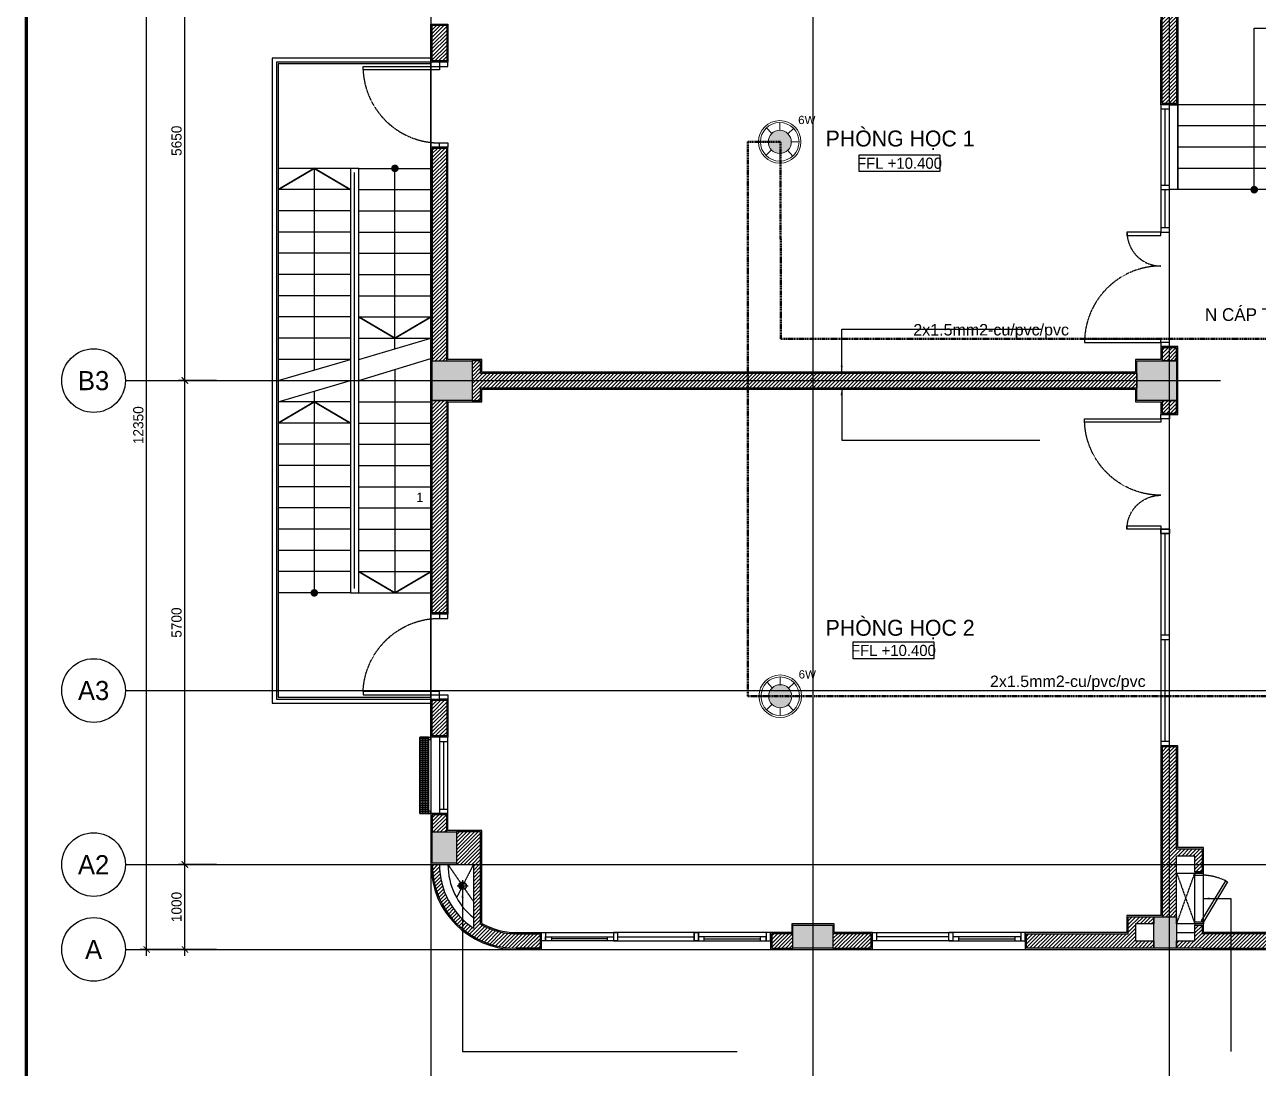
# Model space of a CAD drawing. Header units: inches. Extents: x 1721084 to 1854744, y 225101 to 488646.
# Drawn here: x 1810551 to 1825085, y 267726 to 280019 of the extents above; entities that cross this region are included whole.
import ezdxf
from ezdxf.enums import TextEntityAlignment as Align

# ---------------------------------------------------------------- set-up
doc = ezdxf.new("R2010")
doc.units = ezdxf.units.IN
doc.header["$MEASUREMENT"] = 0
doc.set_wipeout_variables(frame=1)
for name, pattern in [('DASHED', [19.05, 12.7, -6.35]), ('X-PL-T4$0$X-GRID-TYPICAL$0$CENTER2', [1.125, 0.75, -0.125, 0.125, -0.125]), ('X-PL-T4$0$X-PL-T4$0$DASHEDX2', [1.5, 1, -0.5]), ('X-PL-T4$0$X-PL-T4$0$HIDDEN2', [0.1875, 0.125, -0.0625])]:
    doc.linetypes.add(name, pattern=pattern)
for name, color, linetype in [('0-Khungten', 255, 'Continuous'), ('A-ANNO-DIM 100', 252, 'Continuous'), ('X-PL-T4$0$A-XREF', 250, 'Continuous'), ('X-PL-T4$0$X-GRID-TYPICAL$0$A-ANNO-DIM 75', 250, 'Continuous'), ('X-PL-T4$0$X-GRID-TYPICAL$0$A-GRID', 250, 'X-PL-T4$0$X-GRID-TYPICAL$0$CENTER2'), ('X-PL-T4$0$X-GRID-TYPICAL$0$A-GRID-SYMB', 250, 'Continuous'), ('X-PL-T4$0$X-PL-T4$0$A-ANNO-RNAM', 250, 'Continuous'), ('X-PL-T4$0$X-PL-T4$0$A-FLOR', 250, 'Continuous'), ('X-PL-T4$0$X-PL-T4$0$A-FLOR-ABOV', 250, 'X-PL-T4$0$X-PL-T4$0$HIDDEN2'), ('X-PL-T4$0$X-PL-T4$0$A-FLOR-DOOR', 250, 'Continuous'), ('X-PL-T4$0$X-PL-T4$0$A-FLOR-DRAN', 250, 'Continuous'), ('X-PL-T4$0$X-PL-T4$0$A-FLOR-HDRL', 250, 'Continuous'), ('X-PL-T4$0$X-PL-T4$0$A-FLOR-PATT', 250, 'Continuous'), ('X-PL-T4$0$X-PL-T4$0$A-FLOR-STRS', 250, 'Continuous'), ('X-PL-T4$0$X-PL-T4$0$A-FLOR-STRS-NOTE', 250, 'Continuous'), ('X-PL-T4$0$X-PL-T4$0$A-FLOR-WALL', 250, 'Continuous'), ('X-PL-T4$0$X-PL-T4$0$A-FLOR-WALL-FNSH', 250, 'Continuous'), ('X-PL-T4$0$X-PL-T4$0$A-FLOR-WALL-PART', 250, 'Continuous'), ('X-PL-T4$0$X-PL-T4$0$A-FLOR-WALL-PATT', 250, 'Continuous'), ('X-PL-T4$0$X-PL-T4$0$A-FLOR-WDW', 250, 'Continuous'), ('X-PL-T4$0$X-PL-T4$0$A-XREF', 250, 'Continuous'), ('X-PL-T4$0$X-PL-T4$0$I-ANNO-LEVL-PLAN', 250, 'Continuous'), ('X-PL-T4$0$XREF1$0$A-FLOR-COLS-CONC', 250, 'Continuous'), ('X-PL-T4$0$XREF1$0$A-FLOR-PATT', 250, 'Continuous')]:
    doc.layers.add(name, color=color, linetype=linetype)
doc.layers.add('Chi tiet TB1', color=6, linetype='Continuous', lineweight=13)
doc.layers.add('TTLL', color=252, linetype='DASHED', lineweight=50)
doc.layers.add('Vien TB', color=7, linetype='Continuous', lineweight=18, true_color=0x009e00)
doc.styles.add('HDUNGARC', font='vn_vni.shx')
doc.styles.get("Standard").update_dxf_attribs({"font": 'arial.ttf'})
doc.styles.add('VNCC-VnAvantH', font='vhavan.ttf')
doc.styles.add('X-PL-T4$0$HDUNGARC', font='vn_vni.shx')
doc.styles.add('X-PL-T4$0$X-GRID-TYPICAL$0$HDUNGARC', font='vn_vni.shx')
doc.styles.add('X-PL-T4$0$X-GRID-TYPICAL$0$SYMBTEXT', font='VAVON_.TTF')
doc.styles.add('X-PL-T4$0$X-PL-T4$0$HDUNGARC', font='vn_vni.shx')
doc.styles.add('X-PL-T4$0$X-PL-T4$0$SYMBTEXT', font='VAVON_.TTF')
doc.dimstyles.new('X-PL-T4$0$DIM-75', dxfattribs={"dimscale": 75, "dimtxt": 2, "dimasz": 1, "dimexe": 1, "dimexo": 1, "dimgap": 0.5, "dimtad": 1, "dimdec": 0, "dimzin": 0, "dimdsep": 46, "dimtxsty": 'X-PL-T4$0$HDUNGARC', "dimblk": 'X-PL-T4$0$_ArchTick', "dimcen": 2, "dimdle": 1, "dimclrd": 256, "dimclre": 9, "dimclrt": 3, "dimadec": 0, "dimazin": 0, "dimtfac": 1, "dimtdec": 0, "dimtix": 1, "dimtmove": 2, "dimatfit": 2, "dimfxl": 1, "dimtolj": 1, "dimtzin": 0, "dimarcsym": 2})
doc.dimstyles.new('X-PL-T4$0$X-GRID-TYPICAL$0$DIM-75', dxfattribs={"dimscale": 75, "dimtxt": 1.6, "dimasz": 1, "dimexe": 1, "dimexo": 1, "dimgap": 0.5, "dimtad": 1, "dimdec": 0, "dimzin": 0, "dimdsep": 46, "dimtxsty": 'X-PL-T4$0$X-GRID-TYPICAL$0$HDUNGARC', "dimblk": 'X-PL-T4$0$X-GRID-TYPICAL$0$_ArchTick', "dimcen": 2, "dimdle": 1, "dimclrd": 256, "dimclre": 9, "dimclrt": 3, "dimadec": 0, "dimazin": 0, "dimtfac": 1, "dimtdec": 0, "dimtix": 1, "dimtmove": 2, "dimatfit": 2, "dimfxl": 1, "dimtolj": 1, "dimtzin": 0, "dimarcsym": 2})

# ---------------------------------------------------------------- blocks, each defined once
blk = doc.blocks.new('X-PL-T4$0$X-PL-T4$0$NM 90')
h = blk.add_hatch()
h.set_pattern_fill('DASH', color=8, scale=400)
h.paths.add_polyline_path([(0, 45, 1), (0, 0)])
h.paths.add_polyline_path([(0, 45), (0, 0), (45, 0, 0.4142136)])
h.paths.add_polyline_path([(45, 0), (0, 0, -1), (0, -45, 0.4142136)])
h = blk.add_hatch()
h.set_pattern_fill('DASH', color=256, scale=400)
h.paths.add_polyline_path([(0, 45, 1), (0, 0)])
h.paths.add_polyline_path([(0, 45), (0, 0), (45, 0, 0.4142136)])
h.paths.add_polyline_path([(45, 0), (0, 0, -1), (0, -45, 0.4142136)])
h = blk.add_hatch()
h.set_pattern_fill('DASH', color=8, scale=400)
h.paths.add_polyline_path([(0, 45, 1), (0, 0)])
h.paths.add_polyline_path([(0, 45), (0, 0), (45, 0, 0.4142136)])
h.paths.add_polyline_path([(45, 0), (0, 0, -1), (0, -45, 0.4142136)])
h = blk.add_hatch(color=8)
h.dxf.hatch_style = 1
h.paths.add_polyline_path([(0, 45, 1), (0, 0)])
h.paths.add_polyline_path([(0, 45), (0, 0), (45, 0, 0.4142136)])
h.paths.add_polyline_path([(45, 0), (0, 0, -1), (0, -45, 0.4142136)])
at = {"color": 8}
for points in [[(65, 0), (-65, 0)], [(0, 65), (0, -65)]]:
    blk.add_lwpolyline(points, dxfattribs=at)
blk.add_circle((0, 0), 45)
for centre, start, end in [((0, 22.5), 90, 270), ((0, -22.5), 270, 90)]:
    blk.add_arc(centre, 22.5, start, end)
blk = doc.blocks.new('X-PL-T4$0$X-GRID-TYPICAL$0$SYMB-GRID')
blk.add_circle((0, 0), 5)
at = {"color": 2, "style": 'X-PL-T4$0$X-GRID-TYPICAL$0$SYMBTEXT', "flags": 4}
blk.add_attdef('NUM', text='', height=3, dxfattribs=at).set_placement((0, 0), align=Align.MIDDLE)
blk = doc.blocks.new('X-PL-T4$0$X-GRID-TYPICAL$0$_ArchTick')
at = {"color": 0, "linetype": 'ByBlock', "const_width": 0.15}
blk.add_lwpolyline([(-0.5, -0.48), (0.5, 0.52)], dxfattribs=at)
blk = doc.blocks.new('*D457')
at = {"layer": 'Defpoints', "color": 0, "transparency": 16777216}
for p in [(-2900, 0), (-2450, 0), (-2450, -1000)]:
    blk.add_point(p, dxfattribs=at)
at = {"layer": 'X-PL-T4$0$X-GRID-TYPICAL$0$A-ANNO-DIM 75', "color": 9, "lineweight": -2, "transparency": 16777216}
for p, q in [((-2525, 0), (-2975, 0)), ((-2525, -1000), (-2975, -1000))]:
    blk.add_line(p, q, dxfattribs=at)
at = {"layer": 'X-PL-T4$0$X-GRID-TYPICAL$0$A-ANNO-DIM 75', "lineweight": -2, "transparency": 16777216}
blk.add_line((-2900, -1075), (-2900, 75), dxfattribs=at)
at = {"layer": 'X-PL-T4$0$X-GRID-TYPICAL$0$A-ANNO-DIM 75', "lineweight": -2, "transparency": 16777216, "xscale": 75, "yscale": 75, "zscale": 75}
for p, rotation in [((-2900, 0), 90), ((-2900, -1000), 270)]:
    blk.add_blockref('X-PL-T4$0$X-GRID-TYPICAL$0$_ArchTick', p, dxfattribs=dict(at, rotation=rotation))
at = {"layer": 'X-PL-T4$0$X-GRID-TYPICAL$0$A-ANNO-DIM 75', "color": 3, "transparency": 16777216, "insert": (-2997.5, -500), "char_height": 120, "attachment_point": 5, "rotation": 90, "style": 'X-PL-T4$0$X-GRID-TYPICAL$0$HDUNGARC'}
blk.add_mtext('\\A1;1000', dxfattribs=at)
blk = doc.blocks.new('*D458')
at = {"layer": 'Defpoints', "color": 0, "transparency": 16777216}
for p in [(-2900, 5700), (-2450, 5700), (-2450, 0)]:
    blk.add_point(p, dxfattribs=at)
at = {"layer": 'X-PL-T4$0$X-GRID-TYPICAL$0$A-ANNO-DIM 75', "color": 9, "lineweight": -2, "transparency": 16777216}
for p, q in [((-2525, 5700), (-2975, 5700)), ((-2525, 0), (-2975, 0))]:
    blk.add_line(p, q, dxfattribs=at)
at = {"layer": 'X-PL-T4$0$X-GRID-TYPICAL$0$A-ANNO-DIM 75', "lineweight": -2, "transparency": 16777216}
blk.add_line((-2900, -75), (-2900, 5775), dxfattribs=at)
at = {"layer": 'X-PL-T4$0$X-GRID-TYPICAL$0$A-ANNO-DIM 75', "lineweight": -2, "transparency": 16777216, "xscale": 75, "yscale": 75, "zscale": 75}
for p, rotation in [((-2900, 5700), 90), ((-2900, 0), 270)]:
    blk.add_blockref('X-PL-T4$0$X-GRID-TYPICAL$0$_ArchTick', p, dxfattribs=dict(at, rotation=rotation))
at = {"layer": 'X-PL-T4$0$X-GRID-TYPICAL$0$A-ANNO-DIM 75', "color": 3, "transparency": 16777216, "insert": (-2997.5, 2850), "char_height": 120, "attachment_point": 5, "rotation": 90, "style": 'X-PL-T4$0$X-GRID-TYPICAL$0$HDUNGARC'}
blk.add_mtext('\\A1;5700', dxfattribs=at)
blk = doc.blocks.new('*D459')
at = {"layer": 'Defpoints', "color": 0, "transparency": 16777216}
for p in [(-2900, 11350), (-2450, 11350), (-2450, 5700)]:
    blk.add_point(p, dxfattribs=at)
at = {"layer": 'X-PL-T4$0$X-GRID-TYPICAL$0$A-ANNO-DIM 75', "color": 9, "lineweight": -2, "transparency": 16777216}
for p, q in [((-2525, 11350), (-2975, 11350)), ((-2525, 5700), (-2975, 5700))]:
    blk.add_line(p, q, dxfattribs=at)
at = {"layer": 'X-PL-T4$0$X-GRID-TYPICAL$0$A-ANNO-DIM 75', "lineweight": -2, "transparency": 16777216}
blk.add_line((-2900, 5625), (-2900, 11425), dxfattribs=at)
at = {"layer": 'X-PL-T4$0$X-GRID-TYPICAL$0$A-ANNO-DIM 75', "lineweight": -2, "transparency": 16777216, "xscale": 75, "yscale": 75, "zscale": 75}
for p, rotation in [((-2900, 11350), 90), ((-2900, 5700), 270)]:
    blk.add_blockref('X-PL-T4$0$X-GRID-TYPICAL$0$_ArchTick', p, dxfattribs=dict(at, rotation=rotation))
at = {"layer": 'X-PL-T4$0$X-GRID-TYPICAL$0$A-ANNO-DIM 75', "color": 3, "transparency": 16777216, "insert": (-2997.5, 8525), "char_height": 120, "attachment_point": 5, "rotation": 90, "style": 'X-PL-T4$0$X-GRID-TYPICAL$0$HDUNGARC'}
blk.add_mtext('\\A1;5650', dxfattribs=at)
blk = doc.blocks.new('*D461')
at = {"layer": 'Defpoints', "color": 0, "transparency": 16777216}
for p in [(-3350, 11350), (-2450, 11350), (-2450, -1000)]:
    blk.add_point(p, dxfattribs=at)
at = {"layer": 'X-PL-T4$0$X-GRID-TYPICAL$0$A-ANNO-DIM 75', "color": 9, "lineweight": -2, "transparency": 16777216}
for p, q in [((-2525, 11350), (-3425, 11350)), ((-2525, -1000), (-3425, -1000))]:
    blk.add_line(p, q, dxfattribs=at)
at = {"layer": 'X-PL-T4$0$X-GRID-TYPICAL$0$A-ANNO-DIM 75', "lineweight": -2, "transparency": 16777216}
blk.add_line((-3350, -1075), (-3350, 11425), dxfattribs=at)
at = {"layer": 'X-PL-T4$0$X-GRID-TYPICAL$0$A-ANNO-DIM 75', "lineweight": -2, "transparency": 16777216, "xscale": 75, "yscale": 75, "zscale": 75}
for p, rotation in [((-3350, 11350), 90), ((-3350, -1000), 270)]:
    blk.add_blockref('X-PL-T4$0$X-GRID-TYPICAL$0$_ArchTick', p, dxfattribs=dict(at, rotation=rotation))
at = {"layer": 'X-PL-T4$0$X-GRID-TYPICAL$0$A-ANNO-DIM 75', "color": 3, "transparency": 16777216, "insert": (-3447.5, 5175), "char_height": 120, "attachment_point": 5, "rotation": 90, "style": 'X-PL-T4$0$X-GRID-TYPICAL$0$HDUNGARC'}
blk.add_mtext('\\A1;12350', dxfattribs=at)
blk = doc.blocks.new('*U406')
blk.add_lwpolyline([(0, 0), (-40, 0), (-40, 900), (0, 900)], close=True)
at = {"color": 0}
for points in [[(-900, -100), (-950, -100), (-950, 0), (-900, 0)], [(0, -100), (50, -100), (50, 0), (0, 0)]]:
    blk.add_lwpolyline(points, close=True, dxfattribs=at)
at = {"color": 251, "linetype": 'X-PL-T4$0$X-PL-T4$0$DASHEDX2'}
blk.add_arc((2, -1), 902, 92.6448, 179.963, dxfattribs=at)
blk = doc.blocks.new('X-PL-T4$0$X-PL-T4$0$thang 21 bâc')
for points in [[(1850, -2800), (0, -2800), (0, 0), (6200, 0), (6200, -2800), (4350, -2800)], [(1850, -1800), (1850, 0), (2100, 0), (2100, -1800), (1850, -1800)], [(2100, -1800), (2100, 0), (2350, 0), (2350, -1800), (2100, -1800)], [(2350, -1800), (2350, 0), (2600, 0), (2600, -1800), (2350, -1800)], [(2600, -1800), (2600, 0), (2850, 0), (2850, -1800), (2600, -1800)], [(2850, -1800), (2850, 0), (3100, 0), (3100, -1800), (2850, -1800)], [(3100, -1800), (3100, 0), (3350, 0)], [(3100, -1800), (3350, 0)], [(3350, 0), (3600, 0), (3600, -1800), (3350, -1800)], [(3350, -1800), (3600, 0)], [(3600, -1800), (3600, 0), (3850, 0), (3850, -1800), (3600, -1800)], [(3850, -1800), (3850, 0), (4100, 0), (4100, -1800), (3850, -1800)], [(4100, -1800), (4100, 0), (4350, 0), (4350, -1800), (4100, -1800)], [(1850, -1800), (0, -1800)], [(1850, -2800), (1850, -1800), (4350, -1800), (4350, -2800)], [(3350, -1800), (3100, -1800)], [(6200, -1800), (4350, -1800)], [(1850, -2050), (0, -2050)], [(6200, -2050), (4350, -2050)], [(1850, -2300), (0, -2300)], [(6200, -2300), (4350, -2300)], [(1850, -2550), (0, -2550)], [(6200, -2550), (4350, -2550)], [(1850, -2800), (0, -2800)], [(6200, -2800), (4350, -2800)]]:
    blk.add_lwpolyline(points)
blk = doc.blocks.new('X-PL-T4$0$X-PL-T4$0$Class door 1400')
for points in [[(50, 1000), (50, 100), (90, 100), (90, 1000)], [(1310, 500), (1310, 100), (1350, 100), (1350, 500)], [(0, 100), (0, 0), (50, 0), (50, 100)], [(1350, 100), (1350, 0), (1400, 0), (1400, 100)]]:
    blk.add_lwpolyline(points, close=True)
at = {"color": 251, "linetype": 'X-PL-T4$0$X-PL-T4$0$DASHEDX2'}
for centre, radius, start, end in [((50, 100), 900, 0, 90), ((1350, 100), 400, 90, 180)]:
    blk.add_arc(centre, radius, start, end, dxfattribs=at)
blk = doc.blocks.new('*U413')
for points in [[(0, 0), (50, 0), (50, 100), (0, 100)], [(0, 0), (550, 0), (550, 100), (0, 100)], [(500, 0), (550, 0), (550, 100), (500, 100)]]:
    blk.add_lwpolyline(points, close=True)
at = {"color": 8}
blk.add_lwpolyline([(50, 50), (500, 50)], dxfattribs=at)
blk = doc.blocks.new('*U412')
for points in [[(0, 0), (50, 0), (50, 100), (0, 100)], [(0, 0), (1000, 0), (1000, 100), (0, 100)], [(950, 0), (1000, 0), (1000, 100), (950, 100)]]:
    blk.add_lwpolyline(points, close=True)
at = {"color": 8}
blk.add_lwpolyline([(50, 50), (950, 50)], dxfattribs=at)
blk = doc.blocks.new('X-PL-T4$0$XREF1')
at = {"layer": 'X-PL-T4$0$XREF1$0$A-FLOR-PATT'}
h = blk.add_hatch(dxfattribs=at)
h.set_pattern_fill('!BTCT', color=250, scale=20, pattern_type=2)
h.set_pattern_definition([(50, (0, 0), (143.45204, -12.55043), [15, -165]), (355, (0, 0), (-27.7503, 150.4384), [12, -132]), (100.4514, (11.95, -1.05), (115.7019, 137.8879), [12.74804, -140.2284]), (46.1842, (0, 40), (213.4482, -33.1038), [22.5, -247.5]), (96.6356, (17.79, 37.24), (186.9325, 194.8236), [19.122, -210.3426]), (351.1842, (0, 40), (186.9324, 194.8237), [18, -198]), (21, (20, 30), (119.3814, -80.5238), [15, -165]), (326, (20, 30), (48.6631, 145.03), [12, -132]), (71.4514, (29.95, 23.29), (168.0445, 64.5061), [12.74804, -140.2284]), (37.5, (0, 0), (2.43197, 66.57877), [0, -130.4, 0, -134, 0, -132.5]), (7.5, (0, 0), (52.6139, 78.88234), [0, -76.4, 0, -127.4, 0, -50.5]), (327.5, (-44.6, 0), (106.76449, -4.51097), [0, -50, 0, -156, 0, -207]), (317.5, (-64.6, 0), (116.63723, 20.021), [0, -65, 0, -103.6, 0, -147]), (45, (0, 0), (-60.10408, 60.10408), []), (45, (0, 24.5), (-60.10408, 60.10408), [])])
h.paths.add_polyline_path([(20685, 3915), (20685, 4285), (20415, 4285), (20415, 3915)])
h.paths.add_polyline_path([(19915, 685), (19915, 375), (20685, 375), (20685, 685)])
h.paths.add_polyline_path([(15485, -985), (15485, -715), (14815, -715), (14815, -985)])
h.paths.add_polyline_path([(15385, 4285), (15015, 4285), (15015, 3915), (15385, 3915)])
h.paths.add_polyline_path([(8785, 5465), (8785, 5935), (8315, 5935), (8315, 5465)])
h.paths.add_polyline_path([(300, 385), (15, 385), (15, 15), (300, 15)])
h.paths.add_polyline_path([(4265, -985), (4735, -985), (4735, -715), (4265, -715)])
h.paths.add_polyline_path([(8515, -985), (8785, -985), (8785, -615), (8515, -615)])
h.paths.add_polyline_path([(15, 5465), (485, 5465), (485, 5935), (15, 5935)])
h.paths.add_polyline_path([(285, 11335), (15, 11335), (15, 10965), (285, 10965)])
h.paths.add_polyline_path([(8785, 11337), (8515, 11352), (8515, 10965), (8785, 10965)])
h.paths.add_polyline_path([(4735, 11576), (4265, 11603), (4265, 11315), (4735, 11315)])
h.paths.add_polyline_path([(20685, 10634), (20415, 10650), (20415, 10215), (20685, 10215)])
h.paths.add_polyline_path([(15485, 10941), (15015, 10969), (15015, 10665), (15485, 10665)])
h.paths.add_polyline_path([(25585, 10345), (25415, 10355), (25415, 10060), (25585, 10060)])
at = {"layer": 'X-PL-T4$0$XREF1$0$A-FLOR-COLS-CONC'}
for points in [[(15, 5935), (485, 5935), (485, 5465), (15, 5465)], [(8315, 5935), (8785, 5935), (8785, 5465), (8315, 5465)], [(15, 385), (300, 385), (300, 15), (15, 15)], [(8515, -615), (8785, -615), (8785, -985), (8515, -985)]]:
    blk.add_lwpolyline(points, close=True, dxfattribs=at)
blk.add_lwpolyline([(4735, -715), (4735, -985), (4265, -985), (4265, -715), (4735, -715), (4735, -715)], dxfattribs=at)
blk = doc.blocks.new('X-PL-T4$0$X-PL-T4$0$gen dien')
for p, q in [((-100, 0), (-100, 600)), ((0, 600), (-100, 600)), ((-100, 600), (-100, 575)), ((0, 0), (0, 600)), ((0, 575), (0, 600)), ((-100, 575), (0, 575)), ((-100, 0), (-100, 25)), ((-100, 25), (0, 25)), ((0, 0), (-100, 0)), ((0, 25), (0, 0))]:
    blk.add_line(p, q)
blk.add_lwpolyline([(286, 495), (0, 25), (-21, 38), (265, 508), (286, 495)])
at = {"color": 8, "linetype": 'X-PL-T4$0$X-PL-T4$0$DASHEDX2'}
blk.add_arc((-36, -122), 698, 64.4714, 87.0336, dxfattribs=at)
at = {"layer": 'X-PL-T4$0$X-PL-T4$0$A-FLOR-ABOV', "linetype": 'X-PL-T4$0$X-PL-T4$0$DASHEDX2'}
for p, q in [((-315, 600), (-100, 0)), ((-315, 0), (-100, 600)), ((-315, 600), (-100, 600)), ((-315, 0), (-315, 600)), ((-100, 0), (-315, 0))]:
    blk.add_line(p, q, dxfattribs=at)
blk = doc.blocks.new('X-PL-T4$0$X-PL-T4$0$IDEN-ELEV-PLAN')
blk.add_wipeout([(-6.33, -1.33), (-6.33, 1.33), (6.33, 1.33), (6.33, -1.33)])
blk.add_lwpolyline([(-6.33, -1.33), (-6.33, 1.33), (6.33, 1.33), (6.33, -1.33)], close=True)
at = {"color": 2, "style": 'X-PL-T4$0$X-PL-T4$0$SYMBTEXT'}
blk.add_attdef('EL0.000', text='', height=2, dxfattribs=at).set_placement((0, 0), align=Align.MIDDLE)
blk = doc.blocks.new('*U436')
at = {"color": 0, "ltscale": 40}
for p, q in [((-600, 100), (300, 100)), ((300, 0), (-600, 0))]:
    blk.add_line(p, q, dxfattribs=at)
at = {"ltscale": 40}
for p, q in [((-480, 50), (180, 50)), ((180, 25), (-480, 25))]:
    blk.add_line(p, q, dxfattribs=at)
at = {"color": 0, "lineweight": -2}
for points in [[(-600, 100), (-550, 100), (-550, 0), (-600, 0)], [(300, 100), (250, 100), (250, 0), (300, 0)]]:
    blk.add_lwpolyline(points, close=True, dxfattribs=at)
at = {"ltscale": 40}
for points in [[(-550, 50), (-480, 50), (-480, 0), (-550, 0)], [(180, 50), (250, 50), (250, 0), (180, 0)]]:
    blk.add_lwpolyline(points, close=True, dxfattribs=at)
blk = doc.blocks.new('X-PL-T4$0$X-PL-T4$0$S3000')
at = {"layer": 'X-PL-T4$0$X-PL-T4$0$A-FLOR-WDW'}
for name, p in [('*U436', (-2100, -100)), ('*U412', (-1850, -100))]:
    blk.add_blockref(name, p, dxfattribs=at)
at = {"layer": 'X-PL-T4$0$X-PL-T4$0$A-FLOR-WDW', "xscale": -1}
blk.add_blockref('*U436', (-600, -100), dxfattribs=at)
blk = doc.blocks.new('X-PL-T4$0$X-PL-T4$0$THANH TH')
at = {"layer": 'X-PL-T4$0$X-PL-T4$0$A-FLOR-HDRL'}
for points in [[(0, -150), (-1870, -150), (-1870, -7750), (0, -7750)], [(0, -200), (-1820, -200), (-1820, -7700), (0, -7700)], [(-900, -6400), (-900, -1500)]]:
    blk.add_lwpolyline(points, dxfattribs=at)
at = {"layer": 'X-PL-T4$0$X-PL-T4$0$A-FLOR-STRS'}
for points in [[(0, -220), (-1800, -220), (-1800, -7680), (0, -7680)], [(0, -7680), (0, -220)], [(-950, -1450), (-1800, -1450)], [(-850, -1450), (-950, -1450), (-950, -6450), (-850, -6450), (-850, -1450)], [(-850, -1450), (0, -1450)], [(-950, -1700), (-1800, -1700)], [(-850, -1700), (0, -1700)], [(-950, -1950), (-1800, -1950)], [(-850, -1950), (0, -1950)], [(-950, -2200), (-1800, -2200)], [(-850, -2200), (0, -2200)], [(-950, -2450), (-1800, -2450)], [(-850, -2450), (0, -2450)], [(-950, -2700), (-1800, -2700)], [(-850, -2700), (0, -2700)], [(-950, -2950), (-1800, -2950)], [(-850, -2950), (0, -2950)], [(-950, -3200), (-1800, -3200)], [(-850, -3200), (0, -3200)], [(-950, -3450), (-1800, -3450)], [(-850, -3450), (0, -3450)], [(-850, -3700), (0, -3450)], [(-950, -3700), (-1800, -3700)], [(-1800, -3950), (-950, -3700)], [(-850, -3950), (-2, -3690)], [(-1800, -4200), (-950, -3950)], [(-850, -3950), (0, -3950)], [(-950, -4200), (-1800, -4200)], [(-850, -4200), (0, -4200)], [(-950, -4450), (-1800, -4450)], [(-850, -4450), (0, -4450)], [(-950, -4700), (-1800, -4700)], [(-850, -4700), (0, -4700)], [(-950, -4950), (-1800, -4950)], [(-850, -4950), (0, -4950)], [(-950, -5200), (-1800, -5200)], [(-850, -5200), (0, -5200)], [(-950, -5450), (-1800, -5450)], [(-850, -5450), (0, -5450)], [(-950, -5700), (-1800, -5700)], [(-850, -5700), (0, -5700)], [(-950, -5950), (-1800, -5950)], [(-850, -5950), (0, -5950)], [(-950, -6200), (-1800, -6200)], [(-850, -6200), (0, -6200)], [(-950, -6450), (-1800, -6450)], [(-850, -6450), (0, -6450)]]:
    blk.add_lwpolyline(points, dxfattribs=at)
at = {"layer": 'X-PL-T4$0$X-PL-T4$0$A-FLOR-STRS-NOTE', "color": 174, "ltscale": 400, "const_width": 20}
for points in [[(-1800, -1700), (-1375, -1450), (-950, -1700)], [(-850, -3200), (-425, -3450), (0, -3200)], [(-1800, -4450), (-1375, -4200), (-950, -4450)], [(-850, -6200), (-425, -6450), (0, -6200)]]:
    blk.add_lwpolyline(points, dxfattribs=at)
at = {"layer": 'X-PL-T4$0$X-PL-T4$0$A-FLOR-STRS-NOTE'}
for points in [[(-1375, -1450), (-1375, -3825)], [(-425, -3575), (-425, -1450)], [(-425, -3820), (-425, -6450)], [(-1375, -4075), (-1375, -6450)]]:
    blk.add_lwpolyline(points, dxfattribs=at)
at = {"layer": 'X-PL-T4$0$X-PL-T4$0$A-FLOR-STRS-NOTE', "color": 174, "const_width": 45}
for points in [[(-447, -1450, -1), (-403, -1450, -1)], [(-1397, -6450, -1), (-1353, -6450, -1)]]:
    blk.add_lwpolyline(points, format="xyb", close=True, dxfattribs=at)
at = {"layer": 'X-PL-T4$0$X-PL-T4$0$A-FLOR-STRS', "color": 250, "linetype": 'X-PL-T4$0$X-PL-T4$0$DASHEDX2', "insert": (-132, -5324), "char_height": 110, "attachment_point": 5, "style": 'X-PL-T4$0$X-PL-T4$0$HDUNGARC'}
blk.add_mtext('1', dxfattribs=at)
blk = doc.blocks.new('*U421')
for points in [[(0, 0), (50, 0), (50, 100), (0, 100)], [(0, 0), (900, 0), (900, 100), (0, 100)], [(850, 0), (900, 0), (900, 100), (850, 100)]]:
    blk.add_lwpolyline(points, close=True)
at = {"color": 8}
blk.add_lwpolyline([(50, 50), (850, 50)], dxfattribs=at)
blk = doc.blocks.new('X-PL-T4$0$X-PL-T4$0$X-A-PL-GENL-2ND FLOOR$0$pl-louver 1')
at = {"layer": 'X-PL-T4$0$X-PL-T4$0$A-FLOR-WALL-PATT'}
h = blk.add_hatch(dxfattribs=at)
h.set_pattern_fill('BRASS', color=256, scale=5)
h.set_pattern_definition([(0, (0, 0), (0, 31.75), []), (0, (0, 15.875), (0, 31.75), [15.875, -7.9375])])
h.paths.add_polyline_path([(-2, -30), (-898, -30), (-898, -130), (-2, -130)])
for points in [[(-870, -2), (-898, -2), (-898, -30), (-900, -30), (-900, 0), (-870, 0)], [(-30, -2), (-2, -2), (-2, -30), (0, -30), (0, 0), (-30, 0)], [(-898, -130), (-2, -130), (-2, -30), (-898, -30)]]:
    blk.add_lwpolyline(points, close=True)
for points in [[(-900, -30), (-900, -130), (-898, -130), (-898, -30)], [(-30, 0), (-870, 0)], [(-870, -2), (-870, -30)], [(-30, -2), (-30, -30)], [(0, -30), (0, -130), (-2, -130), (-2, -30)]]:
    blk.add_lwpolyline(points)
blk = doc.blocks.new('*U426')
for points in [[(0, 0), (50, 0), (50, 100), (0, 100)], [(0, 0), (950, 0), (950, 100), (0, 100)], [(900, 0), (950, 0), (950, 100), (900, 100)]]:
    blk.add_lwpolyline(points, close=True)
at = {"color": 8}
blk.add_lwpolyline([(50, 50), (900, 50)], dxfattribs=at)
blk = doc.blocks.new('*U437')
for points in [[(0, 0), (50, 0), (50, 100), (0, 100)], [(0, 0), (1300, 0), (1300, 100), (0, 100)], [(1250, 0), (1300, 0), (1300, 100), (1250, 100)]]:
    blk.add_lwpolyline(points, close=True)
at = {"color": 8}
blk.add_lwpolyline([(50, 50), (1250, 50)], dxfattribs=at)
blk = doc.blocks.new('X-PL-T4$0$_ArchTick')
at = {"color": 0, "linetype": 'ByBlock', "const_width": 0.15}
blk.add_lwpolyline([(-0.5, -0.48), (0.5, 0.52)], dxfattribs=at)
blk = doc.blocks.new('I.A.M TITLEBLOCK - A2 -H')
at = {"const_width": 0.5}
blk.add_lwpolyline([(5, 3), (592, 3), (590, 417), (5, 417)], close=True, dxfattribs=at)
blk = doc.blocks.new('4566')
at = {"layer": 'Chi tiet TB1', "ltscale": 50}
h = blk.add_hatch(color=3, dxfattribs=at)
h.set_gradient(color1=(0, 255, 0), color2=(0, 230, 0), one_color=1, tint=0.45, name='SPHERICAL')
edge = h.paths.add_edge_path()
edge.add_ellipse((0, 0), major_axis=(0.992, 0.992), ratio=1, start_angle=0, end_angle=360)
at = {"layer": 'Chi tiet TB1', "color": 3, "ltscale": 50}
for p, q in [((-1.6, 1.71), (-0.96, 1.02)), ((0, 2.34), (0, 1.4)), ((1.67, 1.63), (1, 0.98)), ((1.4, 0), (2.34, 0)), ((-2.34, 0), (-1.4, 0)), ((-1, -0.98), (-1.67, -1.63)), ((0, -1.4), (0, -2.34)), ((0.96, -1.02), (1.6, -1.71))]:
    blk.add_line(p, q, dxfattribs=at)
blk.add_ellipse((0, 0), major_axis=(0.992, 0.992), ratio=1, start_param=5.498004, end_param=11.781189, dxfattribs=at)
at = {"layer": 'Vien TB', "ltscale": 50}
for major_axis, start_param, end_param in [((-1.82, 1.82), 2.356147, 8.639332), ((-1.65, 1.65), 3.927127, 10.210312)]:
    blk.add_ellipse((0, 0), major_axis=major_axis, ratio=1, start_param=start_param, end_param=end_param, dxfattribs=at)
at = {"layer": 'Vien TB', "ltscale": 50, "insert": (2.23, 3.15), "char_height": 1, "attachment_point": 1}
blk.add_mtext_dynamic_manual_height_columns('6W', width=2.5934, gutter_width=1, heights=[0], dxfattribs=at)
blk = doc.blocks.new('X-PL-T4$0$X-GRID-TYPICAL')
at = {"layer": 'X-PL-T4$0$X-GRID-TYPICAL$0$A-GRID', "ltscale": 8}
for p, q in [((0, 14420), (0, -3650)), ((4500, 14420), (4500, -3650)), ((8700, -3650), (8700, 14420)), ((-3600, 5700), (9300, 5700)), ((-3600, 2050), (15600, 2050)), ((-3600, 0), (15600, 0)), ((-3600, -1000), (30944.3, -1000))]:
    blk.add_line(p, q, dxfattribs=at)
at = {"layer": 'X-PL-T4$0$X-GRID-TYPICAL$0$A-GRID-SYMB'}
ref = blk.add_blockref('X-PL-T4$0$X-GRID-TYPICAL$0$SYMB-GRID', (-3975, 5700), dxfattribs=dict(at, xscale=75, yscale=75, zscale=75))
ref.add_attrib('NUM', 'B3', dxfattribs={"layer": '0', "color": 2, "height": 225, "style": 'X-PL-T4$0$X-GRID-TYPICAL$0$SYMBTEXT'}).set_placement((-3975, 5700), align=Align.MIDDLE)
ref = blk.add_blockref('X-PL-T4$0$X-GRID-TYPICAL$0$SYMB-GRID', (-3975, 2050), dxfattribs=dict(at, xscale=75, yscale=75, zscale=75))
ref.add_attrib('NUM', 'A3', dxfattribs={"layer": '0', "color": 2, "height": 225, "style": 'X-PL-T4$0$X-GRID-TYPICAL$0$SYMBTEXT'}).set_placement((-3975, 2050), align=Align.MIDDLE)
ref = blk.add_blockref('X-PL-T4$0$X-GRID-TYPICAL$0$SYMB-GRID', (-3975, 0), dxfattribs=dict(at, xscale=75, yscale=75, zscale=75))
ref.add_attrib('NUM', 'A2', dxfattribs={"layer": '0', "color": 2, "height": 225, "style": 'X-PL-T4$0$X-GRID-TYPICAL$0$SYMBTEXT'}).set_placement((-3975, 0), align=Align.MIDDLE)
ref = blk.add_blockref('X-PL-T4$0$X-GRID-TYPICAL$0$SYMB-GRID', (-3975, -1000), dxfattribs=dict(at, xscale=75, yscale=75, zscale=75))
ref.add_attrib('NUM', 'A', dxfattribs={"layer": '0', "color": 2, "height": 225, "style": 'X-PL-T4$0$X-GRID-TYPICAL$0$SYMBTEXT'}).set_placement((-3975, -1000), align=Align.MIDDLE)
at = {"layer": 'X-PL-T4$0$X-GRID-TYPICAL$0$A-ANNO-DIM 75'}
for base, p1, p2, picture, middle in [((-3350, 11350), (-2450, -1000), (-2450, 11350), '*D461', (-3447.5, 5175)), ((-2900, 11350), (-2450, 5700), (-2450, 11350), '*D459', (-2997.5, 8525)), ((-2900, 5700), (-2450, 0), (-2450, 5700), '*D458', (-2997.5, 2850)), ((-2900, 0), (-2450, -1000), (-2450, 0), '*D457', (-2997.5, -500))]:
    dim = blk.add_linear_dim(base=base, p1=p1, p2=p2, angle=90, dimstyle='X-PL-T4$0$X-GRID-TYPICAL$0$DIM-75', dxfattribs=at)
    dim.commit()
    dim.dimension.update_dxf_attribs({"geometry": picture, "text_midpoint": middle})
blk = doc.blocks.new('X-PL-T4$0$X-PL-T4')
at = {"layer": 'X-PL-T4$0$X-PL-T4$0$A-FLOR-PATT'}
h = blk.add_hatch(dxfattribs=at)
h.set_pattern_fill('ANSI31', color=250, scale=250)
h.paths.add_polyline_path([(1549, 11593), (1559, 11762), (476, 11826, 0.431585), (15, 11392), (15, 11350), (100, 11350), (100, 11392, -0.431585), (471, 11741), (500, 11739), (500, 11350), (285, 11350), (285, 10965), (585, 10965), (585, 11650)])
h.paths.add_polyline_path([(15, 10815), (185, 10815), (185, 10965), (15, 10965)])
h.paths.add_polyline_path([(4265, 11432), (4265, 11603), (3386, 11655), (3376, 11485)])
h.paths.add_polyline_path([(4735, 11576), (4735, 11405), (5093, 11383), (5103, 11553)])
h.paths.add_polyline_path([(7828, 11393), (7818, 11223), (8215, 11199), (8215, 10965), (8515, 10965), (8515, 11050), (8300, 11050), (8300, 11194), (8515, 11181), (8515, 11352)])
h.paths.add_polyline_path([(8617, 10965), (8615, 8965), (8785, 8965), (8785, 10765), (9735, 10765), (9735, 11035), (9020, 11035), (9020, 11101, 0.414553), (8785, 11336), (8785, 11236, -0.414805), (8920, 11101), (8920, 10965), (8785, 10965)])
h.paths.add_polyline_path([(9020, 10950), (9550, 10950), (9550, 10850), (9020, 10850)], flags=16)
h = blk.add_hatch(dxfattribs=at)
h.set_pattern_fill('ANSI31', color=250, scale=250)
h.paths.add_polyline_path([(185, 9885), (15, 9885), (15, 9465), (185, 9465)])
h = blk.add_hatch(dxfattribs=at)
h.set_pattern_fill('ANSI31', color=250, scale=250)
edge = h.paths.add_edge_path()
edge.add_line((100, 0), (15, 0))
edge.add_arc((1000, 0), 985, 180, 270)
edge.add_line((1000, -985), (1285, -985))
edge.add_line((1285, -985), (1285, -815))
edge.add_line((1285, -815), (1000, -815))
edge.add_arc((1000, 0), 815, 239.3893, 270, ccw=False)
edge.add_line((585, -701), (585, 385))
edge.add_line((585, 385), (300, 385))
edge.add_line((300, 385), (300, 0))
edge.add_line((300, 0), (500, 0))
edge.add_line((500, 0), (500, -748))
edge.add_arc((1000, 0), 900, 180, 236.251, ccw=False)
h.paths.add_polyline_path([(185, 585), (15, 585), (15, 385), (185, 385)])
h.paths.add_polyline_path([(185, 5465), (15, 5465), (15, 2965), (185, 2965)])
h.paths.add_polyline_path([(185, 8435), (15, 8435), (15, 5935), (185, 5935)])
h = blk.add_hatch(dxfattribs=at)
h.set_pattern_fill('ANSI31', color=250, scale=250)
h.paths.add_polyline_path([(585, 5785), (585, 5935), (485, 5935), (485, 5465), (585, 5465), (585, 5615), (8315, 5615), (8315, 5785)])
h.paths.add_polyline_path([(8615, 6085), (8615, 5935), (8785, 5935), (8785, 6085)])
h.paths.add_polyline_path([(8615, 5315), (8785, 5315), (8785, 5465), (8615, 5465)])
h = blk.add_hatch(dxfattribs=at)
h.set_pattern_fill('ANSI31', color=250, scale=250)
h.paths.add_polyline_path([(185, 1935), (15, 1935), (15, 1515), (185, 1515)])
h = blk.add_hatch(dxfattribs=at)
h.set_pattern_fill('ANSI31', color=250, scale=250)
h.paths.add_polyline_path([(9085, -815), (9085, -715), (9000, -715), (9000, -900), (8785, -900), (8785, -985), (9085, -985), (10135, -985), (10135, -815)])
h.paths.add_polyline_path([(8615, -615), (8785, -615), (8785, 100), (9000, 100), (9000, -85), (9085, -85), (9085, 185), (8785, 185), (8785, 1385), (8615, 1385)])
h.paths.add_polyline_path([(8515, -985), (8515, -900), (8300, -900), (8300, -700), (8515, -700), (8515, -615), (8215, -615), (8215, -815), (7015, -815), (7015, -985)])
h.paths.add_polyline_path([(5185, -815), (4735, -815), (4735, -985), (5185, -985)])
h.paths.add_polyline_path([(4265, -985), (4265, -815), (4015, -815), (4015, -985)])
at = {"layer": 'Defpoints', "color": 5}
blk.add_lwpolyline([(34318, -12850), (-4757, -12850), (-4757, 17750), (34318, 17750)], close=True, dxfattribs=at)
at = {"layer": 'X-PL-T4$0$X-PL-T4$0$A-FLOR'}
for p, q in [((0, 5950), (0, 7450)), ((0, 5450), (0, 3950))]:
    blk.add_line(p, q, dxfattribs=at)
for points in [[(0, 8450), (0, 9450)], [(0, 8450), (0, 9450)], [(0, 2950), (0, 1950)], [(0, 2950), (0, 1950)], [(0, 1500), (0, 600)], [(300, 0), (500, 0)], [(8785, -800), (9000, -800)], [(9100, -1000), (10800, -1000)]]:
    blk.add_lwpolyline(points, dxfattribs=at)
blk.add_arc((1000, 0), 800, 180, 231.3178, dxfattribs=at)
blk.add_arc((1000, 0), 800, 180, 231.3178, dxfattribs=at)
at = {"layer": 'X-PL-T4$0$X-PL-T4$0$A-FLOR-ABOV', "ltscale": 10}
for points in [[(200, 0), (500, -436)], [(500, 2), (301, -390)]]:
    blk.add_lwpolyline(points, dxfattribs=at)
at = {"layer": 'X-PL-T4$0$X-PL-T4$0$A-FLOR-STRS-NOTE', "color": 174, "ltscale": 400}
blk.add_lwpolyline([(9700, 7950), (9700, 9850), (12025, 9850)], dxfattribs=at)
at = {"layer": 'X-PL-T4$0$X-PL-T4$0$A-FLOR-STRS-NOTE', "color": 174, "const_width": 45}
blk.add_lwpolyline([(9677, 7949, -1), (9722, 7949, -1)], format="xyb", close=True, dxfattribs=at)
at = {"layer": 'X-PL-T4$0$X-PL-T4$0$A-FLOR-WALL'}
for points in [[(8785, 10765), (8785, 8965), (8615, 8965), (8617, 10965), (8785, 10965)], [(8785, 5935), (8785, 6085), (8615, 6085), (8615, 5935)], [(8315, 5785), (585, 5785), (585, 5935), (485, 5935), (485, 5465), (585, 5465), (585, 5615), (8315, 5615)], [(8615, 5935), (8785, 5935)], [(8785, 5935), (8615, 5935)], [(8315, 5615), (8315, 5785)], [(8315, 5785), (8315, 5615)], [(8615, 5465), (8785, 5465)], [(8785, 185), (8785, 1385), (8615, 1385), (8615, -615), (8785, -615)], [(15, 385), (185, 385), (185, 585), (15, 585), (15, 385)], [(585, -701), (585, 385), (300, 385), (300, 0), (500, 0), (500, -748)], [(8785, 185), (9085, 185), (9085, -85), (9000, -85), (9000, 100), (8785, 100)], [(8785, -615), (8785, 100)], [(8515, -985), (7015, -985), (7015, -815), (8215, -815), (8215, -615), (8515, -615), (8515, -700), (8300, -700), (8300, -900), (8515, -900), (8515, -985)], [(8785, -985), (8785, -900), (9000, -900), (9000, -715), (9085, -715), (9085, -815)], [(1000, -815), (1285, -815), (1285, -985), (1000, -985)], [(9085, -985), (10135, -985), (10135, -815), (9085, -815)], [(9085, -985), (8785, -985)]]:
    blk.add_lwpolyline(points, dxfattribs=at)
for points in [[(15, 9885), (185, 9885), (185, 9465), (15, 9465)], [(185, 8435), (15, 8435), (15, 5935), (185, 5935)], [(485, 5465), (0, 5465), (0, 5935), (485, 5935)], [(15, 5465), (185, 5465), (185, 2965), (15, 2965)], [(8615, 5465), (8615, 5315), (8785, 5315), (8785, 5465)], [(15, 1935), (185, 1935), (185, 1515), (15, 1515)], [(4265, -985), (4265, -815), (4015, -815), (4015, -985)], [(4735, -985), (5185, -985), (5185, -815), (4735, -815)]]:
    blk.add_lwpolyline(points, close=True, dxfattribs=at)
for radius, start, end in [(985, 180, 270), (900, 180, 236.251), (815, 239.3893, 270)]:
    blk.add_arc((1000, 0), radius, start, end, dxfattribs=at)
at = {"layer": 'X-PL-T4$0$X-PL-T4$0$A-FLOR-WALL-FNSH'}
for points in [[(8800, 10750), (8800, 8950), (8600, 8950), (8602, 10950), (8200, 10950), (8200, 11185)], [(200, 5950), (200, 8450), (0, 8450), (0, 5950)], [(8600, 5450), (8600, 5300), (8800, 5300), (8800, 6100), (8600, 6100), (8600, 5950)], [(0, 5950), (0, 5450)], [(8300, 5800), (600, 5800), (600, 5950), (200, 5950)], [(8600, 5950), (8300, 5950), (8300, 5800)], [(200, 5450), (600, 5450), (600, 5600), (8300, 5600)], [(8300, 5600), (8300, 5450), (8600, 5450)], [(200, 5450), (200, 2950), (0, 2950), (0, 5450)], [(9000, -85), (9000, -100), (9100, -100), (9100, 200), (8800, 200), (8800, 1400), (8600, 1400), (8600, -600), (8200, -600), (8200, -800), (7000, -800), (7000, -1000), (10150, -1000), (10150, -800), (9100, -800)], [(600, -693), (600, 400), (200, 400), (200, 600), (0, 600), (0, 0)], [(9100, -800), (9100, -700), (9000, -700), (9000, -715)], [(1000, -800), (1300, -800), (1300, -1000), (1000, -1000)]]:
    blk.add_lwpolyline(points, dxfattribs=at)
for points in [[(0, 9900), (200, 9900), (200, 9450), (0, 9450)], [(0, 1950), (200, 1950), (200, 1500), (0, 1500)], [(4250, -700), (4250, -800), (4000, -800), (4000, -1000), (5200, -1000), (5200, -800), (4750, -800), (4750, -700)]]:
    blk.add_lwpolyline(points, close=True, dxfattribs=at)
for radius, start in [(1000, 180), (800, 240)]:
    blk.add_arc((1000, 0), radius, start, 270, dxfattribs=at)
at = {"layer": 'X-PL-T4$0$X-PL-T4$0$A-FLOR-WALL-PART'}
for points in [[(8700, 8950), (8800, 8950), (8800, 7950), (8700, 7950)], [(1300, -1000), (4000, -1000)], [(5200, -1000), (7000, -1000)]]:
    blk.add_lwpolyline(points, dxfattribs=at)
at = {"layer": 'X-PL-T4$0$X-PL-T4$0$A-FLOR-DOOR'}
for name, p, rotation in [('*U406', (100, 9400), 90.00000000000004), ('*U412', (8700, 7950), 90), ('*U413', (8700, 7450), 90), ('X-PL-T4$0$X-PL-T4$0$Class door 1400', (8700, 6100), 90), ('*U437', (8700, 2650), 90), ('*U437', (8700, 1400), 90)]:
    blk.add_blockref(name, p, dxfattribs=dict(at, rotation=rotation))
at = {"layer": 'X-PL-T4$0$X-PL-T4$0$A-FLOR-DOOR', "extrusion": (0, 0, -1), "zscale": -1, "rotation": 270}
blk.add_blockref('X-PL-T4$0$X-PL-T4$0$Class door 1400', (-8700, 5300), dxfattribs=at)
at = {"layer": 'X-PL-T4$0$X-PL-T4$0$A-FLOR-DOOR', "xscale": -1, "rotation": 90}
blk.add_blockref('*U406', (100, 2000), dxfattribs=at)
at = {"layer": 'X-PL-T4$0$X-PL-T4$0$A-FLOR-DOOR'}
blk.add_blockref('X-PL-T4$0$X-PL-T4$0$gen dien', (9100, -700), dxfattribs=at)
at = {"layer": 'X-PL-T4$0$X-PL-T4$0$A-FLOR-DRAN', "rotation": 90}
blk.add_blockref('X-PL-T4$0$X-PL-T4$0$NM 90', (372, -250), dxfattribs=at)
at = {"layer": 'X-PL-T4$0$X-PL-T4$0$A-FLOR-STRS', "color": 4}
blk.add_blockref('X-PL-T4$0$X-PL-T4$0$thang 21 bâc', (8800, 10750), dxfattribs=at)
at = {"layer": 'X-PL-T4$0$X-PL-T4$0$A-FLOR-STRS', "color": 3}
blk.add_blockref('X-PL-T4$0$X-PL-T4$0$THANH TH', (0, 9650), dxfattribs=at)
at = {"layer": 'X-PL-T4$0$X-PL-T4$0$A-FLOR-WALL'}
blk.add_blockref('X-PL-T4$0$X-PL-T4$0$S3000', (4000, -800), dxfattribs=at)
at = {"layer": 'X-PL-T4$0$X-PL-T4$0$A-FLOR-WDW'}
for name, p, rotation in [('*U412', (8700, 7950), 90), ('*U421', (200, 600), 89.99999999999915)]:
    blk.add_blockref(name, p, dxfattribs=dict(at, rotation=rotation))
at = {"layer": 'X-PL-T4$0$X-PL-T4$0$A-FLOR-WDW', "xscale": -1, "rotation": 269.9999999999992}
blk.add_blockref('X-PL-T4$0$X-PL-T4$0$X-A-PL-GENL-2ND FLOOR$0$pl-louver 1', (0, 1500), dxfattribs=at)
at = {"layer": 'X-PL-T4$0$X-PL-T4$0$A-FLOR-WDW', "xscale": -1}
for name, p in [('*U426', (6150, -900)), ('*U436', (6400, -900))]:
    blk.add_blockref(name, p, dxfattribs=at)
at = {"layer": 'X-PL-T4$0$X-PL-T4$0$A-XREF'}
for name in ['X-PL-T4$0$X-GRID-TYPICAL', 'X-PL-T4$0$XREF1']:
    blk.add_blockref(name, (0, 0), dxfattribs=at)
at = {"layer": 'X-PL-T4$0$X-PL-T4$0$A-ANNO-RNAM', "char_height": 187.5, "attachment_point": 5, "style": 'X-PL-T4$0$X-PL-T4$0$SYMBTEXT'}
for s, insert, width in [('PHOØNG HOÏC 1', (5527, 8531), 2162.47), ('PHOØNG HOÏC 2', (5527, 2768), 2302.04)]:
    blk.add_mtext(s, dxfattribs=dict(at, insert=insert, width=width))
at = {"layer": 'X-PL-T4$0$X-PL-T4$0$I-ANNO-LEVL-PLAN'}
ref = blk.add_blockref('X-PL-T4$0$X-PL-T4$0$IDEN-ELEV-PLAN', (5520, 8261), dxfattribs=dict(at, xscale=75, yscale=75, zscale=75))
ref.add_attrib('EL 000.00', 'FFL +10.400', dxfattribs={"layer": '0', "height": 131.25, "style": 'X-PL-T4$0$X-PL-T4$0$SYMBTEXT'}).set_placement((5520, 8261), align=Align.MIDDLE)
ref = blk.add_blockref('X-PL-T4$0$X-PL-T4$0$IDEN-ELEV-PLAN', (5448, 2522), dxfattribs=dict(at, xscale=75, yscale=75, zscale=75))
ref.add_attrib('EL 000.00', 'FFL +10.400', dxfattribs={"layer": '0', "height": 131.25, "style": 'X-PL-T4$0$X-PL-T4$0$SYMBTEXT'}).set_placement((5448, 2522), align=Align.MIDDLE)
blk = doc.blocks.new('X-PL-T4')
at = {"layer": 'X-PL-T4$0$A-XREF'}
blk.add_blockref('X-PL-T4$0$X-PL-T4', (0, 0), dxfattribs=at)
for points in [[(4839, 5800), (4839, 6305), (7190, 6305)], [(4839, 5600), (4839, 5000), (7172, 5000)], [(372, -315), (372, -2200), (3609, -2200)], [(9100, -400), (9423, -400), (9423, -2200)]]:
    blk.add_leader(points, dimstyle='X-PL-T4$0$DIM-75', override={"dimgap": 0.5, "dimtad": 0}, dxfattribs=at)

msp = doc.modelspace()

# ---------------------------------------------------------------- block references
msp.add_blockref('X-PL-T4', (1815337.6, 270126.4))

# ---------------------------------------------------------------- next in the draw order: linework, layer by layer
at = {"layer": 'TTLL', "color": 4}
msp.add_lwpolyline([(1833748.3, 271970.7), (1833748.3, 274973.3), (1836251.5, 274973.3), (1836251.5, 277111.8), (1827493.1, 277111.8), (1827493.1, 276316.8), (1819461.1, 276316.8), (1819453.9, 278638.5), (1819070.4, 278638.5), (1819070.4, 272111.3), (1826233.4, 272111.3), (1826233.4, 270025.9), (1828556, 270025.9)], dxfattribs=at)

# ---------------------------------------------------------------- next in the draw order: block references
at = {"xscale": 97.34783631149912, "yscale": 97.34783631149912, "zscale": 97.34783631149912}
for p in [(1819446.3, 278638.5), (1819452.3, 272108.6)]:
    msp.add_blockref('4566', p, dxfattribs=at)
at = {"layer": 'A-ANNO-DIM 100', "xscale": 75, "yscale": 75, "zscale": 75}
msp.add_blockref('I.A.M TITLEBLOCK - A2 -H', (1810194.4, 256601), dxfattribs=at)

# ---------------------------------------------------------------- next in the draw order: texts
at = {"layer": '0-Khungten', "style": 'VNCC-VnAvantH'}
msp.add_text('n C¸P TR£N TUYÕN', height=150.121, dxfattribs=at).set_placement((1824456, 276529))
at = {"layer": 'A-ANNO-DIM 100', "color": 3, "char_height": 135, "attachment_point": 7, "rotation": 0.03082, "style": 'HDUNGARC'}
for insert in [(1821020.5, 276316.8), (1821923.5, 272176.4)]:
    msp.add_mtext('\\A1;{\\fArial|b0|i0|c0|p34;2x1.5mm2-cu/pvc/pvc}', dxfattribs=dict(at, insert=insert))

doc.saveas('drawing.dxf')
